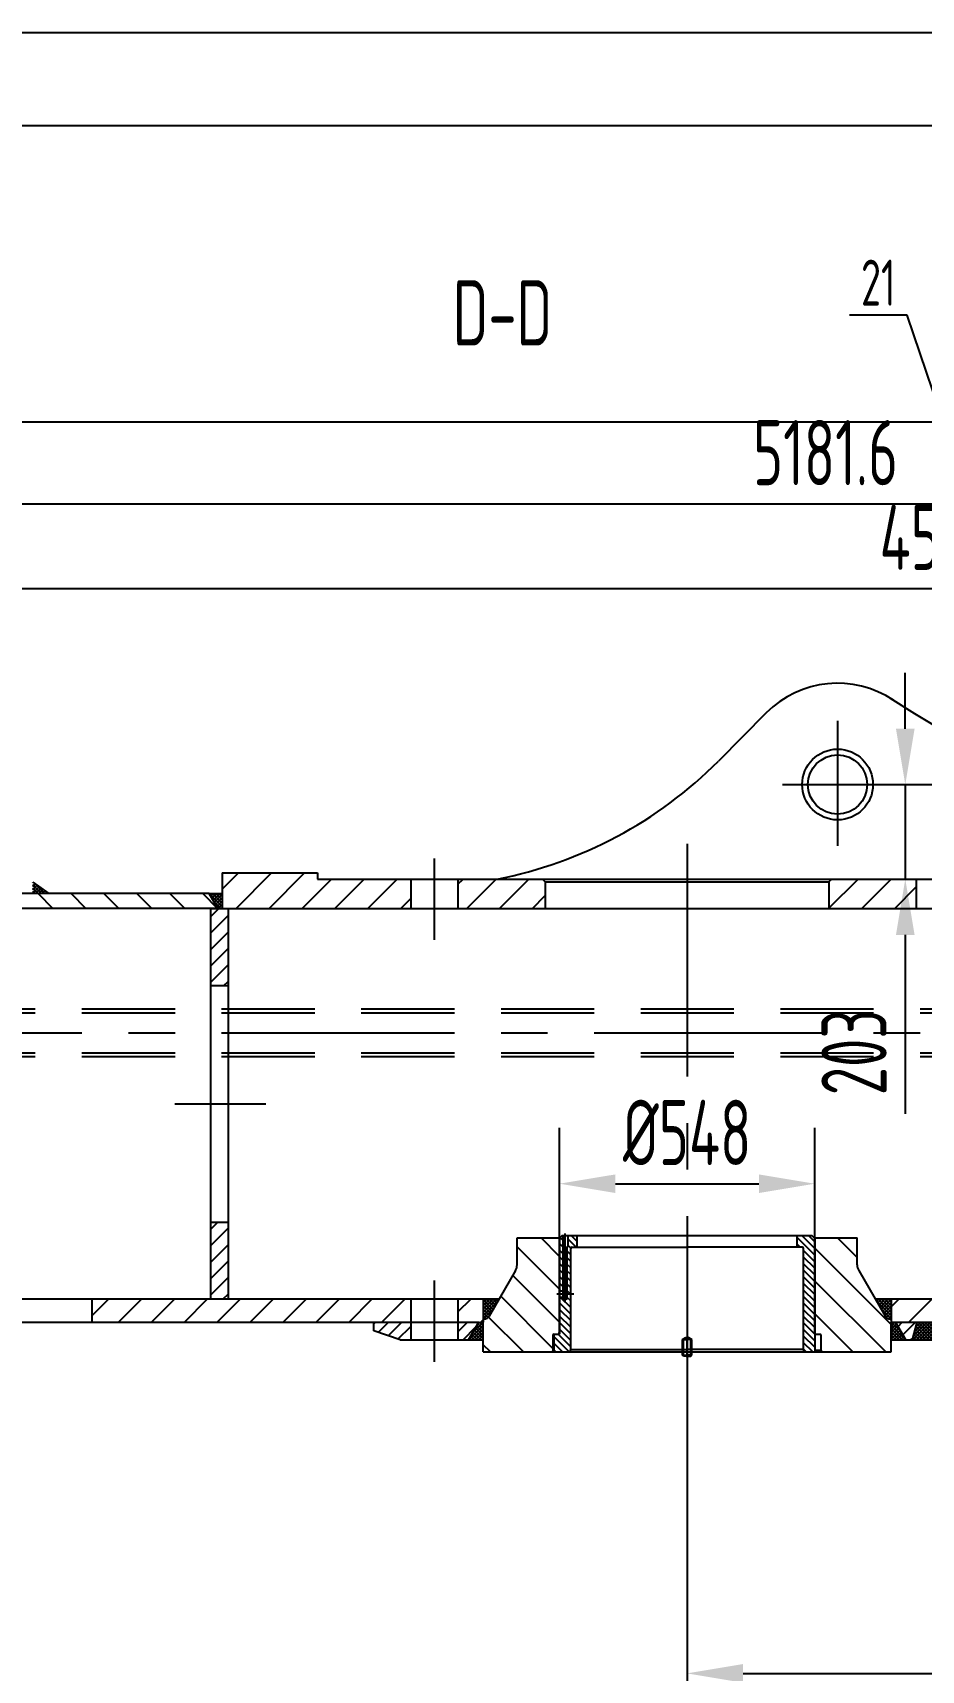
# Model space of a CAD drawing. Header units: millimetres. Extents: x 0 to 16800, y 0 to 11880.
# Drawn here: x 7494 to 9402, y 8362 to 11880 of the extents above; entities that cross this region are included whole.
import ezdxf
from ezdxf.enums import TextEntityAlignment as Align

# ---------------------------------------------------------------- set-up
doc = ezdxf.new("R2010")
doc.units = ezdxf.units.MM
doc.header["$LTSCALE"] = 400
doc.linetypes.add('F', pattern=[0.75, 0.5, -0.25])
doc.linetypes.add('G', pattern=[2, 1.25, -0.25, 0.25, -0.25])
for name, color, linetype in [('01', 7, 'Continuous'), ('02', 1, 'Continuous'), ('04', 2, 'F'), ('05', 142, 'G'), ('08', 1, 'Continuous'), ('11', 3, 'Continuous')]:
    doc.layers.add(name, color=color, linetype=linetype)
doc.styles.get("Standard").update_dxf_attribs({"font": 'isocp', "width": 0.707, "bigfont": 'intecad.shx'})
doc.dimstyles.new('INTE', dxfattribs={"dimscale": 40, "dimtxt": 3.5, "dimasz": 3, "dimexe": 3, "dimexo": 0, "dimgap": 1, "dimtad": 1, "dimdec": 1, "dimdsep": 46, "dimtxsty": 'Standard', "dimcen": 0, "dimclrd": 1, "dimclre": 1, "dimclrt": 3, "dimaunit": 1, "dimadec": 0, "dimazin": 0, "dimtfac": 1, "dimtmove": 0, "dimatfit": 0, "dimfxl": 1, "dimarcsym": 0})
pattern_1 = [(45, (4509.79, 3325.413), (-35.35534, 35.35534), [])]
pattern_2 = [(315, (4525.746, 2474.527), (3.535534, 3.535534), []), (45, (4525.746, 2474.527), (-3.535534, 3.535534), [])]

# ---------------------------------------------------------------- blocks, each defined once
blk = doc.blocks.new('*D1')
at = {"layer": '08', "color": 1, "lineweight": -2}
for p, q in [((7189.5, 10715.8), (7189.5, 10565.9)), ((11786.9, 10715.8), (11786.9, 10565.9)), ((7309.5, 10685.9), (11666.9, 10685.9))]:
    blk.add_line(p, q, dxfattribs=at)
at = {"layer": '08', "color": 1}
for points in [[(7309.5, 10705.9), (7309.5, 10665.9), (7189.5, 10685.9)], [(11666.9, 10705.9), (11666.9, 10665.9), (11786.9, 10685.9)]]:
    blk.add_solid(points, dxfattribs=at)
at = {"layer": 'Defpoints', "color": 0}
for p in [(7189.5, 10715.8), (11786.9, 10715.8), (11786.9, 10685.9)]:
    blk.add_point(p, dxfattribs=at)
at = {"layer": '08', "color": 3, "insert": (9488.2, 10795.9), "char_height": 140, "attachment_point": 5}
blk.add_mtext('4597.4', dxfattribs=at)
blk = doc.blocks.new('*D2')
at = {"layer": '08', "color": 1, "lineweight": -2}
for p, q in [((6605.3, 9998.9), (6605.3, 10987.9)), ((11786.9, 10259.8), (11786.9, 10987.9)), ((6725.3, 10867.9), (11666.9, 10867.9))]:
    blk.add_line(p, q, dxfattribs=at)
at = {"layer": '08', "color": 1}
for points in [[(6725.3, 10887.9), (6725.3, 10847.9), (6605.3, 10867.9)], [(11666.9, 10887.9), (11666.9, 10847.9), (11786.9, 10867.9)]]:
    blk.add_solid(points, dxfattribs=at)
at = {"layer": 'Defpoints', "color": 0}
for p in [(11786.9, 10867.9), (11786.9, 10259.8), (6605.3, 9998.9)]:
    blk.add_point(p, dxfattribs=at)
at = {"layer": '08', "color": 3, "insert": (9196.1, 10977.9), "char_height": 140, "attachment_point": 5}
blk.add_mtext('5181.6', dxfattribs=at)
blk = doc.blocks.new('*D3')
at = {"layer": '08', "color": 1, "lineweight": -2}
for p, q in [((8898.9, 8974.8), (8898.9, 8235.3)), ((11786.9, 8577.2), (11786.9, 8235.3)), ((9018.9, 8355.3), (11666.9, 8355.3))]:
    blk.add_line(p, q, dxfattribs=at)
at = {"layer": '08', "color": 1}
for points in [[(9018.9, 8375.3), (9018.9, 8335.3), (8898.9, 8355.3)], [(11666.9, 8375.3), (11666.9, 8335.3), (11786.9, 8355.3)]]:
    blk.add_solid(points, dxfattribs=at)
at = {"layer": 'Defpoints', "color": 0}
for p in [(8898.9, 8974.8), (11786.9, 8577.2), (11786.9, 8355.3)]:
    blk.add_point(p, dxfattribs=at)
at = {"layer": '08', "color": 3, "insert": (10342.9, 8504.4), "char_height": 140, "attachment_point": 5}
blk.add_mtext('2888.18{\\C3;\\H0.7x;\\S+0.38^  0;}', dxfattribs=at)
blk = doc.blocks.new('*D7')
at = {"layer": '08', "color": 1, "lineweight": -2}
for p, q in [((8624.9, 9284.2), (8624.9, 9527.3)), ((9172.9, 9284.2), (9172.9, 9527.3)), ((8744.9, 9407.3), (9052.9, 9407.3))]:
    blk.add_line(p, q, dxfattribs=at)
at = {"layer": '08', "color": 1}
for points in [[(8744.9, 9427.3), (8744.9, 9387.3), (8624.9, 9407.3)], [(9052.9, 9427.3), (9052.9, 9387.3), (9172.9, 9407.3)]]:
    blk.add_solid(points, dxfattribs=at)
at = {"layer": 'Defpoints', "color": 0}
for p in [(9172.9, 9407.3), (8624.9, 9284.2), (9172.9, 9284.2)]:
    blk.add_point(p, dxfattribs=at)
at = {"layer": '08', "color": 3, "insert": (8898.9, 9517.3), "char_height": 140, "attachment_point": 5}
blk.add_mtext('%%c548', dxfattribs=at)
blk = doc.blocks.new('*D8')
at = {"layer": '08', "color": 1, "lineweight": -2}
for p, q in [((9367.3, 10384.9), (9367.3, 10504.9)), ((9348.1, 10264.9), (9487.3, 10264.9)), ((9367.3, 10264.9), (9367.3, 10061.9)), ((9348.1, 10061.9), (9487.3, 10061.9)), ((9367.3, 9941.9), (9367.3, 9557.1))]:
    blk.add_line(p, q, dxfattribs=at)
at = {"layer": '08', "color": 1}
for points in [[(9347.3, 10384.9), (9387.3, 10384.9), (9367.3, 10264.9)], [(9347.3, 9941.9), (9387.3, 9941.9), (9367.3, 10061.9)]]:
    blk.add_solid(points, dxfattribs=at)
at = {"layer": 'Defpoints', "color": 0}
for p in [(9348.1, 10264.9), (9348.1, 10061.9), (9367.3, 10061.9)]:
    blk.add_point(p, dxfattribs=at)
at = {"layer": '08', "color": 3, "insert": (9257.3, 9689.5), "char_height": 140, "attachment_point": 5, "rotation": 90}
blk.add_mtext('203', dxfattribs=at)
blk = doc.blocks.new('*D18')
at = {"layer": '08', "color": 1, "lineweight": -2}
for p, q in [((2237.3, 9987.5), (2237.3, 11163.6)), ((11786.9, 10652.9), (11786.9, 11163.6)), ((11666.9, 11043.6), (2357.3, 11043.6))]:
    blk.add_line(p, q, dxfattribs=at)
at = {"layer": '08', "color": 1}
for points in [[(2357.3, 11063.6), (2357.3, 11023.6), (2237.3, 11043.6)], [(11666.9, 11063.6), (11666.9, 11023.6), (11786.9, 11043.6)]]:
    blk.add_solid(points, dxfattribs=at)
at = {"layer": 'Defpoints', "color": 0}
for p in [(2237.3, 11043.6), (11786.9, 10652.9), (2237.3, 9987.5)]:
    blk.add_point(p, dxfattribs=at)
at = {"layer": '08', "color": 3, "insert": (7012.1, 11153.6), "char_height": 140, "attachment_point": 5}
blk.add_mtext('9549.6', dxfattribs=at)
blk = doc.blocks.new('*U177')
at = {"layer": '01'}
blk.add_lwpolyline([(415, 292), (25, 292)], dxfattribs=at)
at = {"layer": '02'}
blk.add_lwpolyline([(420, 297), (0, 297)], dxfattribs=at)

msp = doc.modelspace()

# ---------------------------------------------------------------- hatches: boundary and pattern name
at = {"layer": '02', "linetype": 'Continuous'}
h = msp.add_hatch(dxfattribs=at)
h.set_pattern_fill('_USER', color=1, scale=50, angle=45, style=0, pattern_type=0)
h.set_pattern_definition(pattern_1)
h.paths.add_polyline_path([(8305.34, 9998.91), (8305.34, 10061.91), (8105.19, 10061.91), (8105.19, 10074.91), (7900.94, 10074.91), (7900.94, 9998.91)])
h.paths.add_polyline_path([(8406.94, 10061.91), (8406.94, 9998.91), (8594.44, 9998.91), (8594.44, 10055.91), (8588.44, 10061.91)])
h.paths.add_polyline_path([(9209.44, 10061.91), (9203.44, 10055.91), (9203.44, 9998.91), (9390.94, 9998.91), (9390.94, 10061.91)])
h.paths.add_polyline_path([(9492.54, 10061.91), (9492.54, 9998.91), (9855.94, 9998.91), (9855.94, 10074.91), (9692.69, 10074.91), (9692.69, 10061.91)])
h.paths.add_polyline_path([(11015.42, 9998.91, -0.0210096), (11059.8, 10061.91), (10923.44, 10061.91), (10923.44, 10074.91), (10465.94, 10074.91), (10465.94, 9998.91)])
h.paths.add_polyline_path([(11228.19, 9998.91), (11228.19, 10061.91), (11059.8, 10061.91, 0.0210096), (11015.42, 9998.91)])
h.paths.add_polyline_path([(12903.94, 9998.91), (12903.94, 10074.91), (12650.44, 10074.91), (12650.44, 10061.91), (12514.08, 10061.91, -0.0210096), (12558.45, 9998.91)])
h.paths.add_polyline_path([(12558.45, 9998.91, 0.0210096), (12514.08, 10061.91), (12345.69, 10061.91), (12345.69, 9998.91)])
h.paths.add_polyline_path([(14081.34, 9998.91), (14081.34, 10061.91), (13881.19, 10061.91), (13881.19, 10074.91), (13513.94, 10074.91), (13513.94, 9998.91)])
h.paths.add_polyline_path([(14370.44, 9998.91), (14370.44, 10055.91), (14364.44, 10061.91), (14182.94, 10061.91), (14182.94, 9998.91)])
h.paths.add_polyline_path([(15166.94, 9998.91), (15166.94, 10061.91), (14985.44, 10061.91), (14979.44, 10055.91), (14979.44, 9998.91)])
h.paths.add_polyline_path([(15533.94, 9998.91), (15533.94, 10074.91), (15468.69, 10074.91), (15468.69, 10061.91), (15268.54, 10061.91), (15268.54, 9998.91)])
h = msp.add_hatch(dxfattribs=at)
h.set_pattern_fill('_USER', color=1, scale=50, angle=315, style=0, pattern_type=0)
h.set_pattern_definition([(315, (4525.746, 2474.527), (35.35534, 35.35534), [])])
h.paths.add_polyline_path([(6633.94, 10030.91), (6633.94, 9998.91), (7188.94, 9998.91), (7188.94, 10030.91)])
h.paths.add_polyline_path([(7890.94, 9998.91), (7872.46, 10030.91), (7188.94, 10030.91), (7188.94, 9998.91)])
h = msp.add_hatch(dxfattribs=at)
h.set_pattern_fill('_USER', color=1, scale=5, angle=315, style=0, double=1, pattern_type=0)
h.set_pattern_definition(pattern_2)
h.paths.add_polyline_path([(7493.94, 10030.91), (7528.36, 10030.91), (7493.94, 10054.91)])
h = msp.add_hatch(dxfattribs=at)
h.set_pattern_fill('_USER', color=1, scale=5, angle=315, style=0, double=1, pattern_type=0)
h.set_pattern_definition(pattern_2)
h.paths.add_polyline_path([(7872.46, 10030.91), (7890.94, 9998.91), (7900.94, 9998.91), (7900.94, 10030.91)])
h = msp.add_hatch(dxfattribs=at)
h.set_pattern_fill('_USER', color=1, scale=25, angle=45, style=0, pattern_type=0)
h.set_pattern_definition([(45, (4525.746, 6631.09), (-17.67767, 17.67767), [])])
h.paths.add_polyline_path([(7875.44, 9832.91), (7913.44, 9832.91), (7913.44, 9997.91), (7875.44, 9997.91)])
h.paths.add_polyline_path([(7913.44, 9324.91), (7875.44, 9324.91), (7875.44, 9159.91), (7913.44, 9159.91)])
h = msp.add_hatch(dxfattribs=at)
h.set_pattern_fill('_USER', color=1, scale=50, angle=315, style=0, pattern_type=0)
h.set_pattern_definition([(315, (4509.79, 3325.413), (35.35534, 35.35534), [])])
h.paths.add_polyline_path([(9172.94, 9089.91), (9174.55, 9083.91), (9185.43, 9083.91, -0.4142136), (9186.63, 9082.71), (9186.63, 9048.91), (9189.63, 9045.91), (9336.69, 9045.91), (9336.69, 9109.91), (9336.94, 9109.91), (9336.94, 9116.41), (9335.08, 9116.41, -0.2679492), (9323.82, 9122.91), (9267.41, 9220.61, -0.1316525), (9264.06, 9233.11), (9264.06, 9290.91), (9172.94, 9290.91)])
h.paths.add_polyline_path([(8624.94, 9290.91), (8533.81, 9290.91), (8533.81, 9233.11, -0.1316525), (8530.46, 9220.61), (8474.06, 9122.91, -0.2679492), (8462.8, 9116.41), (8460.94, 9116.41), (8460.94, 9109.91), (8461.19, 9109.91), (8461.19, 9045.91), (8608.24, 9045.91), (8611.24, 9048.91), (8611.24, 9082.71, -0.4142136), (8612.44, 9083.91), (8623.33, 9083.91), (8624.94, 9089.91)])
h = msp.add_hatch(dxfattribs=at)
h.set_pattern_fill('_USER', color=1, scale=10, angle=135, style=0, pattern_type=0)
h.set_pattern_definition([(135, (9249.838, 7960.781), (-7.07107, -7.07107), [])])
h.paths.add_polyline_path([(8648.94, 9170.41), (8641.44, 9170.41), (8641.44, 9160.91), (8637.19, 9158.28), (8632.94, 9160.91), (8632.94, 9163.91), (8624.94, 9163.91), (8624.94, 9083.91), (8613.94, 9083.91), (8612.44, 9082.41), (8612.44, 9045.91), (8647.6, 9045.91), (8648.94, 9050.91)])
h.paths.add_polyline_path([(8632.94, 9270.91), (8631.69, 9270.91), (8631.69, 9295.91), (8630.94, 9295.91), (8624.94, 9289.91), (8624.94, 9176.91), (8632.94, 9176.91)])
h.paths.add_polyline_path([(8648.94, 9267.91, -0.4142136), (8651.94, 9270.91), (8662.94, 9270.91), (8662.94, 9295.91), (8642.69, 9295.91), (8642.69, 9270.91), (8641.44, 9270.91), (8641.44, 9170.41), (8648.94, 9170.41)])
h.paths.add_polyline_path([(9148.94, 9267.91), (9148.94, 9050.91), (9150.28, 9045.91), (9172.94, 9045.91), (9172.94, 9289.91), (9166.94, 9295.91), (9134.94, 9295.91), (9134.94, 9270.91), (9145.94, 9270.91, -0.4142136)])
h = msp.add_hatch(dxfattribs=at)
h.set_pattern_fill('_USER', color=1, scale=50, angle=45, style=0, pattern_type=0)
h.set_pattern_definition(pattern_1)
h.paths.add_polyline_path([(6655.94, 9159.91), (6655.94, 9141.91), (6655.94, 9109.91), (7010.94, 9109.91), (7010.94, 9159.91)])
h.paths.add_polyline_path([(7620.94, 9159.91), (7620.94, 9109.91), (8177.14, 9109.91, -0.0170576), (8155.55, 9159.91)])
h.paths.add_polyline_path([(8155.55, 9159.91, 0.0170576), (8177.14, 9109.91), (8305.34, 9109.91), (8305.34, 9159.91)])
h.paths.add_polyline_path([(8406.94, 9159.91), (8406.94, 9109.91), (8460.94, 9109.91), (8460.94, 9159.91)])
h.paths.add_polyline_path([(9336.94, 9159.91), (9336.94, 9109.91), (9620.74, 9109.91, 0.0170576), (9642.33, 9159.91)])
h.paths.add_polyline_path([(9642.33, 9159.91, -0.0170576), (9620.74, 9109.91), (10957.86, 9109.91, -0.0148773), (10935.98, 9159.91)])
h.paths.add_polyline_path([(11048.69, 9109.91), (11048.69, 9159.91), (10935.98, 9159.91, 0.0148773), (10957.86, 9109.91)])
h.paths.add_polyline_path([(12525.19, 9159.91), (12525.19, 9109.91), (12616.02, 9109.91, 0.0148773), (12637.9, 9159.91)])
h.paths.add_polyline_path([(12637.9, 9159.91, -0.0148773), (12616.02, 9109.91), (14236.94, 9109.91), (14236.94, 9159.91)])
h.paths.add_polyline_path([(15112.94, 9109.91), (15166.94, 9109.91), (15166.94, 9159.91), (15112.94, 9159.91)])
h.paths.add_polyline_path([(15520.94, 9109.91), (15520.94, 9159.91), (15268.54, 9159.91), (15268.54, 9109.91)])
h = msp.add_hatch(dxfattribs=at)
h.set_pattern_fill('_USER', color=1, scale=5, angle=45, style=0, double=1, pattern_type=0)
h.set_pattern_definition([(45, (4525.746, 6631.09), (-3.535534, 3.535534), []), (135, (4525.746, 6631.09), (-3.535534, -3.535534), [])])
h.paths.add_polyline_path([(9336.94, 9159.91), (9302.46, 9159.91), (9323.82, 9122.91, 0.2679492), (9335.08, 9116.41), (9336.94, 9116.41)])
h.paths.add_polyline_path([(8460.94, 9116.41), (8462.8, 9116.41, 0.2679492), (8474.06, 9122.91), (8495.42, 9159.91), (8460.94, 9159.91)])
h = msp.add_hatch(dxfattribs=at)
h.set_pattern_fill('_USER', color=1, scale=20, angle=45, style=0, pattern_type=0)
h.set_pattern_definition([(45, (4509.792, 3325.413), (-14.142136, 14.142136), [])])
h.paths.add_polyline_path([(8225.94, 9109.91), (8225.94, 9090.91), (8282.94, 9071.91), (8305.34, 9071.91), (8305.34, 9109.91)])
h.paths.add_polyline_path([(8406.94, 9109.91), (8406.94, 9071.91), (8429.5, 9071.91), (8451.44, 9109.91)])
h.paths.add_polyline_path([(9392.94, 9109.91), (9346.44, 9109.91), (9368.38, 9071.91), (9382.76, 9071.91)])
h = msp.add_hatch(dxfattribs=at)
h.set_pattern_fill('_USER', color=1, scale=5, angle=315, style=0, double=1, pattern_type=0)
h.set_pattern_definition([(315, (4525.746, 6631.09), (3.535534, 3.535534), []), (45, (4525.746, 6631.09), (-3.535534, 3.535534), [])])
h.paths.add_polyline_path([(8429.5, 9071.91), (8461.19, 9071.91), (8461.19, 9109.91), (8451.44, 9109.91)])
h.paths.add_polyline_path([(9346.44, 9109.91), (9336.69, 9109.91), (9336.69, 9071.91), (9368.38, 9071.91)])
h = msp.add_hatch(dxfattribs=at)
h.set_pattern_fill('_USER', color=1, scale=5, angle=315, style=0, double=1, pattern_type=0)
h.set_pattern_definition(pattern_2)
h.paths.add_polyline_path([(9437.44, 9071.91), (9437.44, 9087.91), (9450.44, 9109.91), (9392.94, 9109.91), (9382.76, 9071.91)])

# ---------------------------------------------------------------- linework, layer by layer
for p, q in [((8630.94, 9295.91), (8624.94, 9289.91)), ((8630.94, 9295.91), (9166.94, 9295.91)), ((8631.69, 9295.91), (8631.69, 9270.91)), ((8642.69, 9295.91), (8642.69, 9270.91)), ((8662.94, 9270.91), (8662.94, 9295.91)), ((9172.94, 9289.91), (9166.94, 9295.91)), ((9172.94, 9289.91), (9172.94, 9045.91)), ((8631.69, 9270.91), (8642.69, 9270.91)), ((8632.94, 9160.91), (8632.94, 9270.91)), ((8641.44, 9160.91), (8641.44, 9270.91)), ((8624.94, 9176.91), (8632.94, 9176.91)), ((8624.94, 9163.91), (8632.94, 9163.91)), ((8632.94, 9160.91), (8641.44, 9160.91)), ((8637.19, 9158.28), (8632.94, 9160.91)), ((8637.19, 9158.28), (8641.44, 9160.91)), ((8612.44, 9083.91), (8624.94, 9083.91)), ((8612.44, 9045.91), (9172.94, 9045.91)), ((8647.6, 9045.91), (8648.94, 9050.91)), ((8648.94, 9050.91), (8898.94, 9050.91))]:
    msp.add_line(p, q)
at = {"layer": '01'}
for p, q in [((9068.68, 10418.62), (8966.17, 10315.4)), ((8105.19, 10074.91), (8105.19, 10061.91)), ((8105.19, 10061.91), (9692.69, 10061.91)), ((8305.34, 10061.91), (8305.34, 9998.91)), ((8406.94, 10061.91), (8406.94, 9998.91)), ((8588.44, 10061.91), (8594.44, 10055.91)), ((9209.44, 10061.91), (9203.44, 10055.91)), ((9390.94, 10061.91), (9390.94, 9998.91)), ((7872.46, 10030.91), (6633.94, 10030.91)), ((7890.94, 9998.91), (7872.46, 10030.91)), ((8594.44, 10055.91), (9203.44, 10055.91)), ((8594.44, 10055.91), (8594.44, 9998.91)), ((9203.44, 10055.91), (9203.44, 9998.91)), ((7890.94, 9998.91), (6633.94, 9998.91)), ((7875.44, 9998.91), (7913.44, 9998.91)), ((7900.94, 9998.91), (11228.19, 9998.91)), ((8533.81, 9290.91), (8625.94, 9290.91)), ((8533.81, 9233.11), (8533.81, 9290.91)), ((9171.94, 9290.91), (9264.06, 9290.91)), ((9264.06, 9233.11), (9264.06, 9290.91)), ((8530.46, 9220.61), (8474.06, 9122.91)), ((9267.41, 9220.61), (9323.82, 9122.91)), ((6655.94, 9159.91), (8495.42, 9159.91)), ((7620.94, 9159.91), (7620.94, 9109.91)), ((8305.34, 9159.91), (8305.34, 9071.91)), ((8406.94, 9159.91), (8406.94, 9071.91)), ((8460.94, 9159.91), (8460.94, 9109.91)), ((8460.94, 9159.91), (8460.94, 9109.91)), ((9302.46, 9159.91), (11050.44, 9159.91)), ((9336.94, 9159.91), (9336.94, 9109.91)), ((8462.8, 9116.41), (8460.94, 9116.41)), ((9335.08, 9116.41), (9336.94, 9116.41)), ((6655.94, 9109.91), (8453.31, 9109.91)), ((8225.94, 9109.91), (8305.34, 9109.91)), ((8225.94, 9090.91), (8225.94, 9109.91)), ((8282.94, 9071.91), (8225.94, 9090.91)), ((8429.5, 9071.91), (8451.44, 9109.91)), ((8461.19, 9045.91), (8461.19, 9109.91)), ((9174.55, 9083.91), (9185.43, 9083.91)), ((9336.69, 9109.91), (14237.19, 9109.91)), ((9336.69, 9109.91), (9595.17, 9109.91)), ((9336.69, 9045.91), (9336.69, 9109.91)), ((9368.38, 9071.91), (9346.44, 9109.91)), ((9382.76, 9071.91), (9392.94, 9109.91)), ((8282.94, 9071.91), (8461.19, 9071.91)), ((8461.19, 9045.91), (9336.69, 9045.91)), ((8888.94, 9039.12), (8888.94, 9045.91)), ((8908.94, 9039.12), (8908.94, 9045.91)), ((9336.69, 9071.91), (9382.76, 9071.91)), ((8890.94, 9037.12), (8888.94, 9039.12)), ((8888.94, 9039.12), (8898.94, 9039.12)), ((8898.94, 9037.12), (8890.94, 9037.12)), ((8908.94, 9039.12), (8898.94, 9039.12)), ((8898.94, 9037.12), (8906.94, 9037.12)), ((8906.94, 9037.12), (8908.94, 9039.12))]:
    msp.add_line(p, q, dxfattribs=at)
at = {"layer": '01', "color": 7, "linetype": 'Continuous'}
for p, q in [((7900.94, 10074.91), (8105.19, 10074.91)), ((7900.94, 10074.91), (7900.94, 9998.91)), ((7875.44, 9998.91), (7875.44, 9159.91)), ((7913.44, 9998.91), (7913.44, 9159.91)), ((7875.44, 9832.91), (7913.44, 9832.91)), ((7875.44, 9324.91), (7913.44, 9324.91)), ((8624.94, 9089.91), (8624.94, 9290.91)), ((8624.94, 9289.91), (8624.94, 9083.91)), ((9134.94, 9270.91), (9134.94, 9295.91)), ((9172.94, 9089.91), (9172.94, 9290.91)), ((8648.94, 9050.91), (8648.94, 9267.91)), ((8651.94, 9270.91), (8898.94, 9270.91)), ((9145.94, 9270.91), (8898.94, 9270.91)), ((9148.94, 9050.91), (9148.94, 9267.91)), ((8611.24, 9048.91), (8611.24, 9082.71)), ((8613.94, 9083.91), (8612.44, 9082.41)), ((8612.44, 9082.41), (8612.44, 9045.91)), ((8623.33, 9083.91), (8624.94, 9089.91)), ((9174.55, 9083.91), (9172.94, 9089.91)), ((9186.63, 9048.91), (9186.63, 9082.71)), ((8611.24, 9048.91), (8608.24, 9045.91)), ((8612.44, 9048.91), (8611.24, 9048.91)), ((9148.94, 9050.91), (8898.94, 9050.91)), ((9150.28, 9045.91), (9148.94, 9050.91)), ((9186.63, 9048.91), (9172.94, 9048.91)), ((9186.63, 9048.91), (9189.63, 9045.91))]:
    msp.add_line(p, q, dxfattribs=at)
at = {"layer": '01'}
for radius in [76, 63.5]:
    msp.add_circle((9221.94, 10264.91), radius, dxfattribs=at)
for centre, radius, start, end in [((9221.94, 10266.41), 216, 56.20403, 135.19758), ((10663.94, 12494.41), 2438, 236.9651, 244.72663), ((8316.94, 10960.17), 915, 280.97775, 315.19758), ((8508.81, 9233.11), 25, 330, 0), ((9289.06, 9233.11), 25, 180, 210), ((8462.8, 9129.41), 13, 270, 330), ((9335.08, 9129.41), 13, 210, 270)]:
    msp.add_arc(centre, radius, start, end, dxfattribs=at)
at = {"layer": '01', "color": 7, "linetype": 'Continuous'}
for centre, radius, start, end in [((8651.94, 9267.91), 3, 90, 180), ((9145.94, 9267.91), 3, 0, 90), ((8612.44, 9082.71), 1.2, 90, 180), ((9185.43, 9082.71), 1.2, 0, 90)]:
    msp.add_arc(centre, radius, start, end, dxfattribs=at)
at = {"layer": '02'}
for p, q in [((9371.43, 11273.49), (9247.43, 11273.49)), ((9770.94, 10088.54), (9371.43, 11273.49)), ((8890.94, 9037.12), (8890.94, 9045.91)), ((8906.94, 9037.12), (8906.94, 9045.91))]:
    msp.add_line(p, q, dxfattribs=at)
at = {"layer": '02', "color": 1, "linetype": 'Continuous'}
for p, q in [((7493.94, 10054.91), (7528.36, 10030.91)), ((7872.46, 10030.91), (7900.94, 10030.91)), ((9382.76, 9071.91), (9437.44, 9071.91))]:
    msp.add_line(p, q, dxfattribs=at)
at = {"layer": '04', "color": 2, "linetype": 'F'}
for p, q in [((5499.34, 9782.77), (9827.94, 9782.77)), ((5499.34, 9774.77), (9827.94, 9774.77)), ((5499.34, 9688.77), (9827.94, 9688.77)), ((5499.34, 9680.77), (9827.94, 9680.77)), ((8888.94, 9072.79), (8896.44, 9077.12)), ((8896.44, 9077.12), (8898.94, 9077.12)), ((8901.44, 9077.12), (8898.94, 9077.12)), ((8908.94, 9072.79), (8901.44, 9077.12)), ((8888.94, 9045.91), (8888.94, 9072.79)), ((8888.94, 9072.79), (8898.94, 9072.79)), ((8890.94, 9045.91), (8890.94, 9072.79)), ((8908.94, 9072.79), (8898.94, 9072.79)), ((8906.94, 9045.91), (8906.94, 9072.79)), ((8908.94, 9045.91), (8908.94, 9072.79))]:
    msp.add_line(p, q, dxfattribs=at)
at = {"layer": '05', "color": 4, "linetype": 'G'}
for p, q in [((9221.94, 10401.78), (9221.94, 10132.97)), ((9103.52, 10264.91), (9348.07, 10264.91)), ((8898.94, 10137.51), (8898.94, 8974.77)), ((8356.14, 10106.27), (8356.14, 9931.52)), ((7799.07, 9578.91), (7994.24, 9578.91)), ((8637.19, 9154.43), (8637.19, 9300.57)), ((8356.14, 9199.34), (8356.14, 9024.58)), ((8619.43, 9170.41), (8655.74, 9170.41))]:
    msp.add_line(p, q, dxfattribs=at)
at = {"layer": '05', "color": 142, "linetype": 'G'}
msp.add_line((5499.34, 9731.77), (9897.3, 9731.77), dxfattribs=at)
at = {"layer": '05'}
msp.add_line((8898.94, 9034.81), (8898.94, 9078.38), dxfattribs=at)

# ---------------------------------------------------------------- block references
at = {"layer": '04', "xscale": 40, "yscale": 40, "zscale": 40}
msp.add_blockref('*U177', (0, 0), dxfattribs=at)

# ---------------------------------------------------------------- texts
at = {"layer": '01', "color": 7, "linetype": 'Continuous', "insert": (8395.6, 11348.29), "char_height": 140, "width": 3023.082, "attachment_point": 1}
msp.add_mtext('D-D', dxfattribs=at)
at = {"layer": '11', "width": 0.715765}
msp.add_text('21', height=98.995, dxfattribs=at).set_placement((9272.23, 11293.49), (9346.63, 11293.49), align=Align.FIT)

# ---------------------------------------------------------------- dimensions: what is measured, and where the dimension line sits
at = {"layer": '08'}
for base, p1, p2, picture, middle in [((2237.34, 11043.58), (11786.94, 10652.87), (2237.34, 9987.49), '*D18', (7012.14, 11153.58)), ((11786.94, 10867.88), (6605.34, 9998.91), (11786.94, 10259.77), '*D2', (9196.14, 10977.88))]:
    dim = msp.add_linear_dim(base=base, p1=p1, p2=p2, dimstyle='INTE', dxfattribs=at)
    dim.commit()
    dim.dimension.update_dxf_attribs({"geometry": picture, "text_midpoint": middle})
dim = msp.add_linear_dim(base=(11786.94, 10685.87), p1=(7189.54, 10715.78), p2=(11786.94, 10715.78), dimstyle='INTE', dxfattribs=at)
dim.commit()
dim.dimension.update_dxf_attribs({"geometry": '*D1', "text_midpoint": (9488.24, 10685.87), "dimtype": 160})
dim = msp.add_linear_dim(base=(9367.31, 10061.91), p1=(9348.07, 10264.91), p2=(9348.07, 10061.91), angle=90, dimstyle='INTE', dxfattribs=at)
dim.commit()
dim.dimension.update_dxf_attribs({"geometry": '*D8', "text_midpoint": (9257.3, 9689.52)})
for base, p1, p2, text, picture, middle in [((9172.94, 9407.3), (8624.94, 9284.17), (9172.94, 9284.17), '%%c548', '*D7', (8898.94, 9517.3)), ((11786.94, 8355.3), (8898.94, 8974.77), (11786.94, 8577.19), '2888.18{\\C3;\\H0.7x;\\S+0.38^  0;}', '*D3', (10342.94, 8504.35))]:
    dim = msp.add_linear_dim(base=base, p1=p1, p2=p2, text=text, dimstyle='INTE', dxfattribs=at)
    dim.commit()
    dim.dimension.update_dxf_attribs({"geometry": picture, "text_midpoint": middle})

doc.saveas('drawing.dxf')
